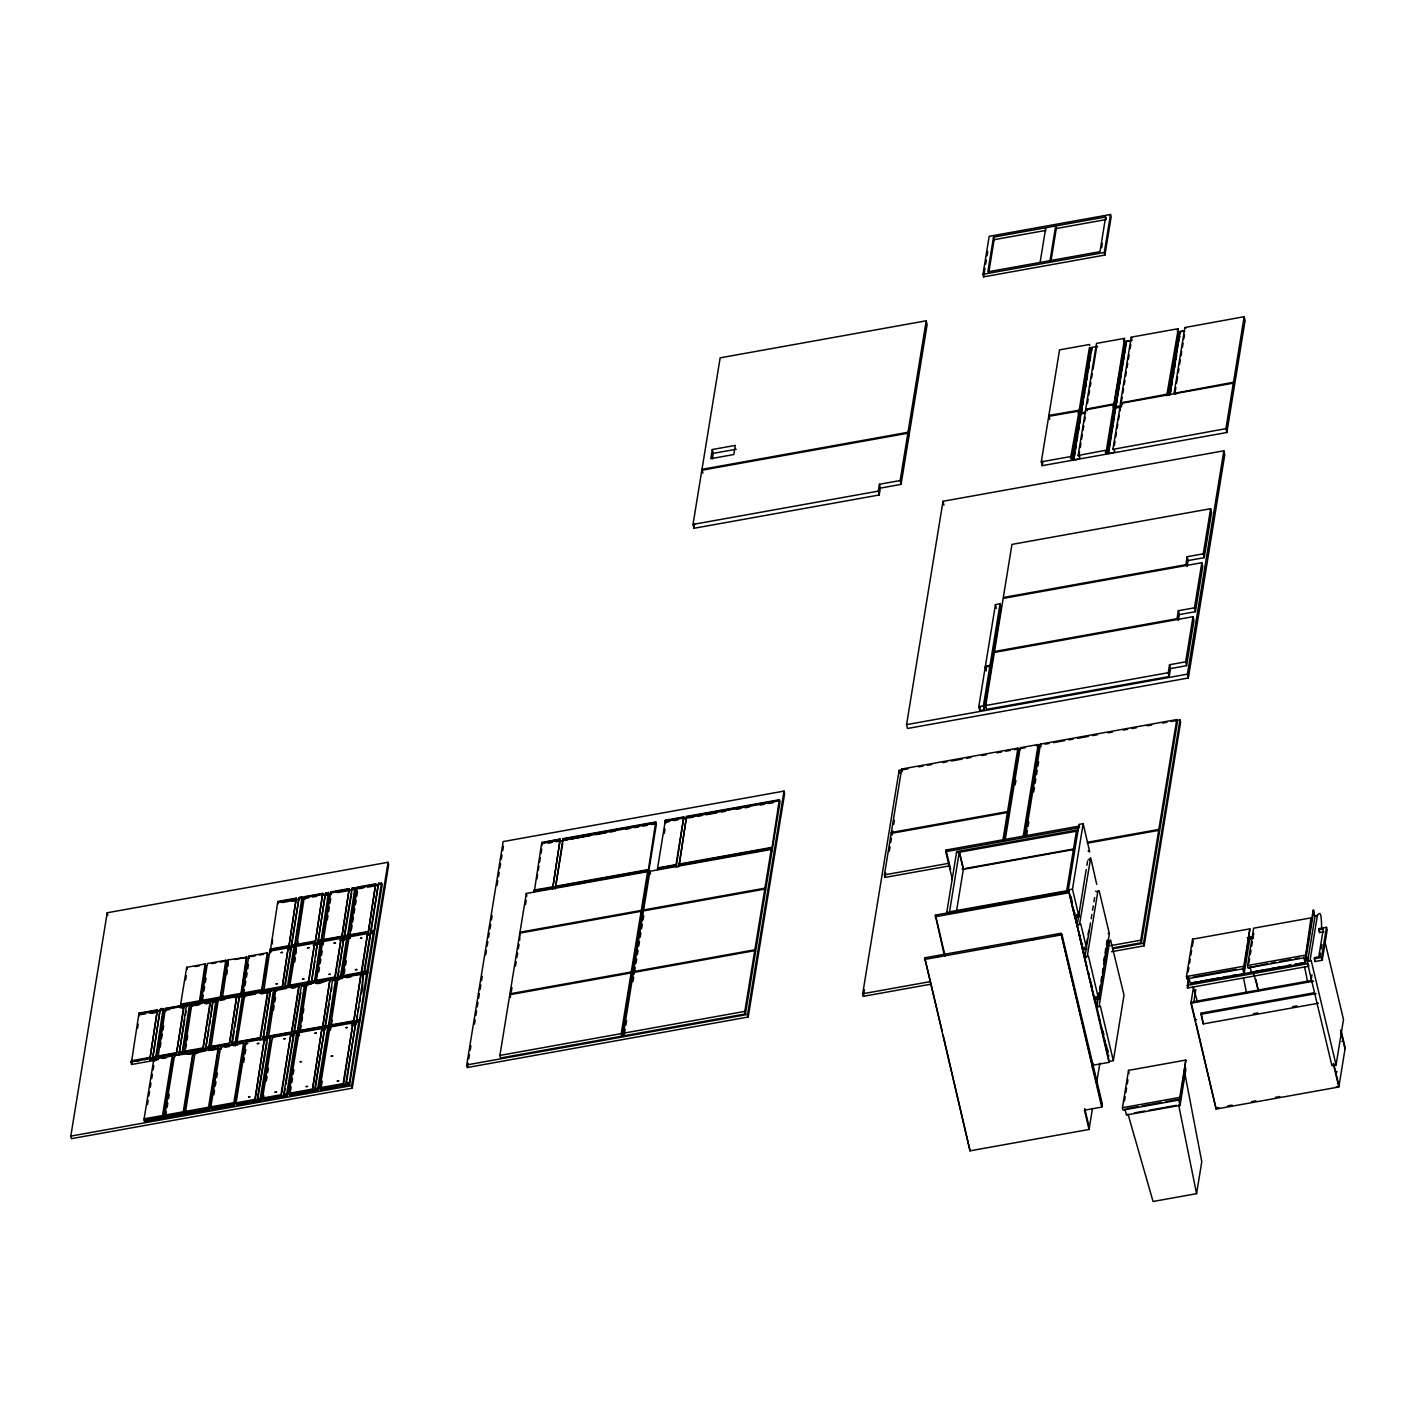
<?xml version="1.0" encoding="UTF-8"?>
<svg xmlns="http://www.w3.org/2000/svg" width="1416" height="1416" viewBox="0 0 1416 1416"><rect width="100%" height="100%" fill="white"/><g stroke="black" fill="none" stroke-linecap="round" stroke-linejoin="round"><path stroke-width="1.5" d="M70.8 1136.11L107.227 912.754L388.072 862.273L388.674 864.84L352.265 1088.178L71.419 1138.676L70.8 1136.11L351.646 1085.612L388.072 862.273M160.167 1009.307C160.698 1013.396 159.034 1006.971 163.159 1008.776L163.76 1011.343L155.813 1060.142L131.635 1064.478L131.033 1061.912L149.53 1058.053L149.742 1059.894L152.521 1059.38L152.291 1057.557L155.282 1057.026L155.601 1058.301L152.609 1058.832M131.122 1061.363L131.423 1062.655L138.803 1014.228L157.229 1010.918L149.937 1058.779L157.406 1009.82L138.98 1013.13L139.104 1015.502L138.803 1014.228M131.635 1064.478L132.325 1060.23M137.529 1028.423L138.219 1024.175M149.53 1058.053L131.033 1061.912M157.406 1009.82L157.618 1011.643L149.423 1013.113M152.521 1059.38L152.291 1057.557M162.982 1009.873L155.689 1057.752L152.698 1058.283L159.99 1010.422L162.982 1009.873L163.282 1011.166L163.159 1008.776M152.698 1058.283L159.99 1010.422M144.096 1118.835L153.813 1059.239L172.221 1055.929L172.929 1057.947L163.035 1118.64L144.609 1121.95L144.096 1118.835L162.504 1115.525L172.221 1055.929M158.291 1059.239L154.114 1060.531L153.813 1059.239M147.441 1104.604L148.149 1100.267M148.857 1095.931L149.565 1091.594M150.273 1087.258L150.981 1082.939M151.689 1078.603L152.397 1074.266M153.105 1069.93L153.795 1065.593M155.813 1060.142L155.282 1057.026M158.114 1059.717L157.583 1056.601L176.009 1053.292L176.221 1055.132L178.982 1054.637L178.77 1052.796L181.761 1052.265L182.062 1053.539L189.443 1005.112L186.452 1005.661L179.159 1053.539M157.99 1057.345L165.283 1009.466L183.691 1006.157L176.398 1054.035L168.221 1055.504M165.283 1009.466L165.583 1010.741L165.46 1008.369L242.579 994.51L243.18 997.076L235.233 1045.858C236.773 1042.052 230.366 1041.787 231.941 1045.114L229.162 1045.61L228.95 1043.769L210.542 1047.079L211.055 1050.194L211.745 1045.964M160.185 1046.99L160.875 1042.742M161.566 1038.512L162.256 1034.264M162.964 1030.016L163.654 1025.786M205.09 964.013L199.284 1002.723L180.876 1006.05L180.664 1004.21L186.682 967.323L205.09 964.013L205.798 966.031L199.603 1004.015M163.035 1118.64L162.504 1115.525M185.655 979.89L186.346 975.659M193.337 1052.938L183.744 1114.905L165.336 1118.215L164.805 1115.1L174.522 1055.522L193.337 1052.938L187.195 1054.035M165.336 1118.215L166.398 1111.719M167.106 1107.383L167.814 1103.046M168.522 1098.71L169.212 1094.373M176.009 1053.292L157.495 1057.15M176.398 1054.035L184.009 1007.431C183.974 1002.333 184.788 1009.732 179.991 1007.626M176.221 1055.132L170.168 1055.681M178.982 1054.637L178.77 1052.796M186.859 1006.387C184.381 1003.502 196.912 1007.431 200.329 1003.962M179.513 1051.415L184.7 1019.644M185.39 1015.414L186.08 1011.166M181.761 1052.265L178.681 1053.345M189.85 1005.856L189.638 1004.015L190.24 1006.581L182.629 1053.256M184.062 1051.84L202.399 1049.079L184.062 1051.84L184.363 1053.132L191.744 1004.705L210.17 1001.395L202.877 1049.274L198.789 1049.999M191.744 1004.705C192.541 1008.015 191.302 1000.121 192.541 1006.174M185.62 1048.601L186.31 1044.353M187.001 1040.105L187.691 1035.875M183.744 1114.905L183.23 1111.79L192.948 1052.212M201.904 1003.608L201.373 1000.493L207.391 963.588L225.817 960.278L226.507 962.296L220.666 998.174M202.594 999.377L203.284 995.165M203.957 990.935L204.647 986.722M205.338 982.492L206.028 978.279M218.666 1048.389L209.072 1110.356L186.045 1114.498L185.531 1111.383L195.249 1051.787L218.666 1048.389L210.294 1049.893M206.099 1050.637L195.55 1053.079L195.249 1051.787M202.877 1049.274L210.471 1002.67C211.32 997.625 209.32 1005.749 204.417 1003.236M208.754 1029.715L205.639 1048.778L212.931 1000.9L215.922 1000.351L208.541 1048.778L208.241 1047.504L205.249 1048.035L205.462 1049.875L202.789 1049.822M205.462 1049.875L205.249 1048.035M208.754 1050.619L216.719 1001.82C215.002 996.404 218.188 1003.767 213.32 1001.625L213.108 999.802M209.444 1025.485L210.134 1021.237M210.825 1017.007L212.931 1000.9M213.32 1001.625L210.648 1001.572M208.241 1047.504L205.161 1048.583M210.542 1047.079L210.842 1048.371L218.223 999.944L236.649 996.634L229.357 1044.512L236.649 996.634M218.223 999.944L218.524 1001.236L218.4 998.846M220.011 999.006L225.817 960.278M246.526 956.561L240.72 995.289L222.312 998.599L228.118 959.871L246.915 957.287L234.649 959.499M226.755 974.544L227.427 970.332M228.118 966.101L228.118 959.871M209.072 1110.356L208.541 1107.241L218.259 1047.645M210.86 1106.834L220.577 1047.238L243.587 1043.096L244.295 1045.114L234.401 1105.808L211.373 1109.949L210.86 1106.834L233.87 1102.692L243.587 1043.096M213.851 1094.78L214.559 1090.444M215.267 1086.107L215.975 1081.771M216.683 1077.434L217.374 1073.098M228.95 1043.769L210.453 1047.645M235.109 1043.468L232.118 1044.017L231.799 1042.725L239.41 996.138L242.401 995.607L235.021 1044.017L231.941 1045.114M239.499 995.59L239.8 996.864L239.499 995.59L242.579 994.51M232.118 1044.017L234.189 1031.308M234.879 1027.078L239.41 996.138M241.375 994.457L246.915 957.287M244.366 989.819L243.34 996.156L242.809 993.041L248.827 956.154L267.252 952.844L267.943 954.862L261.748 992.846M242.791 996.333L242.49 995.059M245.056 985.607L245.747 981.377M246.437 977.164L247.127 972.934M247.818 968.721L248.49 964.491M237.003 1042.335L260.031 1038.193L237.003 1042.335L237.322 1043.61M244.703 995.183L237.109 1041.787L260.119 1037.645L267.712 991.041L244.703 995.183C245.499 998.492 244.242 990.598 245.481 996.652M234.401 1105.808L233.87 1102.692M254.809 1100.798L264.403 1038.831L254.809 1100.798L236.384 1104.108L260.562 1099.772L257.57 1100.303L257.269 1099.028L267.164 1038.335L270.155 1037.786L270.668 1040.902L260.951 1100.497L236.791 1104.852L236.083 1102.834L245.977 1042.141L266.084 1038.441L273.483 990.014L270.474 990.545L263.004 1039.521L260.243 1040.017L260.031 1038.193M246.189 1043.964L245.977 1042.141M243.729 1062.283L244.419 1058.017M245.11 1053.77L245.8 1049.504M243.039 994.864L261.447 991.554L267.252 952.844M280.12 988.209L263.748 991.147L269.766 951.145L288.174 947.835L282.173 987.837L288.174 947.835M271.217 948.543L270.509 952.791L269.996 949.676L288.404 946.366L288.634 948.207L291.484 947.145M270.385 950.419L277.678 902.541L296.103 899.231L288.811 947.092L269.907 950.225M277.678 902.541L277.996 903.815L277.855 901.443L296.28 898.133L296.493 899.957L282.173 902.541M263.748 991.147L264.137 991.873M271.907 944.313L272.598 940.065M260.119 1037.645L260.42 1038.919L268.031 992.333C269.536 987.341 264.491 995.855 259.748 993.289M263.004 1039.521L262.792 1037.698L265.783 1037.149L266.084 1038.441M270.562 989.996L270.881 991.288L270.562 989.996L273.66 988.917L274.261 991.483L266.314 1040.264L265.783 1037.149M257.57 1100.303L267.022 1042.3M268.084 1036.742L291.112 1032.6L268.084 1036.742L268.403 1038.034M268.491 1037.468L275.784 989.607L298.794 985.465L291.501 1033.344L299.095 986.74C300.617 981.748 295.572 990.262 290.829 987.695M275.784 989.607C276.58 992.899 275.324 985.005 276.562 991.076M273.447 1010.157L274.138 1005.909M274.846 1001.678L275.536 997.43M260.951 1100.497L260.261 1098.48L270.155 1037.786M262.562 1098.073L272.456 1037.379L290.864 1034.069L281.271 1096.037L262.863 1099.347L287.041 1095.01L284.05 1095.542L283.731 1094.267L293.625 1033.574L296.617 1033.043L297.148 1036.158L287.43 1095.736L263.252 1100.09L262.562 1098.073L280.97 1094.763L290.864 1034.069M263.252 1100.09L263.96 1095.825M266.385 1080.939L267.075 1076.673M267.766 1072.425L268.456 1068.16M288.404 946.366L288.634 948.207M288.811 947.092L296.103 899.231M296.493 899.957L296.28 898.133M288.014 986.244L284.935 987.341L284.616 986.049L290.935 947.339L293.926 946.791L294.457 949.906L288.315 987.536L287.607 985.518L293.926 946.791M294.563 946.065L291.077 946.419L294.563 946.065L301.856 898.187L298.865 898.735L291.271 945.322L291.572 946.596L298.865 898.735M299.041 897.638L302.033 897.089L299.041 897.638L299.254 899.461L296.581 899.408M284.935 987.341L291.147 949.163L288.386 949.658M294.174 945.339L294.687 948.455L302.652 899.656L302.033 897.089M289.908 985.111L296.227 946.384L314.653 943.074L308.635 983.076L290.227 986.386L289.908 985.111L308.334 981.801L314.653 943.074M296.776 946.207L304.157 897.779L322.565 894.47L315.272 942.348L322.565 894.47M304.157 897.779L304.458 899.054L304.334 896.682L322.76 893.372L322.972 895.195L322.76 893.372M294.705 962.03L295.395 957.853M296.068 953.676L296.227 946.384M297.342 945.906L298.033 941.675M301.555 984.97L301.856 986.244L304.865 985.713L304.546 984.421L301.555 984.97L293.962 1031.556C295.856 1034.335 290.404 1035.839 291.112 1032.6M294.086 1033.946L293.873 1032.105L296.864 1031.574L297.165 1032.848L304.546 984.421M284.474 1092.869L285.165 1088.603M285.873 1084.355L293.855 1035.397L291.094 1035.91M300.829 992.598L294.262 1032.848L297.254 1032.299M243.127 994.315L304.723 983.323L304.953 985.164L302.05 985.147M287.43 1095.736L286.722 1093.718L296.617 1033.043M304.723 983.323L305.343 985.89L297.378 1034.689L296.864 1031.574M318.193 1088.869L315.113 1089.966L314.812 1088.674L324.707 1027.981L327.698 1027.45L328.229 1030.565L318.511 1090.161L289.731 1095.329L289.023 1093.311L298.935 1032.618L321.945 1028.476L312.352 1090.462L289.43 1094.037M299.165 1031.149L322.193 1027.025L299.165 1031.149L299.466 1032.441M299.555 1031.892L306.847 984.014L329.875 979.872L322.582 1027.75L329.875 979.872M306.847 984.014L307.166 985.306L307.024 982.916L361.133 973.199L361.346 975.022L361.133 973.199M289.731 1095.329L291.112 1086.815M291.82 1082.55L292.51 1078.302M293.201 1074.054L293.891 1069.788M300.387 1030.034L301.077 1025.786M301.767 1021.538L302.458 1017.308M303.148 1013.06L303.838 1008.812M314.794 942.153L296.386 945.463L314.794 942.153L315.095 943.445L317.857 942.95L325.344 893.974L328.335 893.425C331.503 893.938 321.131 892.239 328.424 892.876M315.095 943.445L314.883 941.605M314.901 961.128L311.396 982.58L317.414 942.578L320.405 942.029L320.919 945.145L314.936 981.872M317.857 942.95L317.644 941.109L320.636 940.578L320.954 941.852L328.335 893.425M315.573 956.95L317.414 942.578M318.051 941.852L325.344 893.974M314.476 981.5L320.405 942.029M313.113 945.145L321.166 943.693L320.636 940.578M321.166 943.693L329.114 894.894L328.512 892.328M316.387 980.35L322.706 941.622L341.114 938.312L335.114 978.314L316.688 981.624L316.387 980.35L334.813 977.04L341.114 938.312M323.468 943.268L322.936 940.153L341.362 936.843C340.654 940.082 346.106 938.578 344.212 935.799L351.805 889.213L354.796 888.664C357.983 889.177 347.593 887.478 354.885 888.115M323.344 940.897L330.636 893.018L349.044 889.708L341.752 937.587L349.044 889.708M330.636 893.018L330.937 894.293L330.813 891.921L349.221 888.611L349.433 890.434L337.167 892.646M318.795 971.907L319.485 967.73M320.158 963.553L320.848 959.375M321.521 955.198L322.211 951.003M327.273 919.94L327.963 915.692M328.654 911.462L329.344 907.213M330.034 902.966L330.724 898.735M312.352 1090.462L321.945 1028.476M330.264 980.615C332.158 976.898 319.697 985.377 315.626 983.235M332.636 979.376L332.937 980.668L335.928 980.12L335.627 978.845L332.636 979.376L325.043 1025.98C326.919 1028.742 321.485 1030.264 322.193 1027.025M325.167 1028.352L324.954 1026.529L327.946 1025.98L328.246 1027.273L335.627 978.845M315.113 1089.966L291.519 1093.665M315.556 1087.276L324.707 1027.981M329.149 1003.962L325.344 1027.255L328.335 1026.724M329.839 999.731L330.53 995.483M331.22 991.253L331.91 987.023M327.946 1025.98L328.459 1029.096L336.424 980.315L335.804 977.748L336.017 979.571L333.114 979.571M341.575 938.684L341.362 936.843M349.433 890.434L349.221 888.611M318.511 1090.161L317.804 1088.143L327.698 1027.45M340.955 976.739L337.875 977.819L337.574 976.544L343.876 937.817L346.867 937.286L347.398 940.401L341.327 977.642M344.336 938.188L344.123 936.348L347.115 935.817L347.416 937.091L354.796 888.664M337.875 977.819L338.99 971.004M339.663 966.827L343.876 937.817M344.513 937.091L351.77 892.611M355.204 889.407L349.54 889.885M320.104 1087.718L329.999 1027.043L353.026 1022.901L343.433 1084.868L320.405 1089.01L320.104 1087.718L343.132 1083.594L353.026 1022.901M330.76 1028.689L330.247 1025.573L353.257 1021.432L353.487 1023.272L356.336 1022.21M330.636 1026.299L337.928 978.421L360.956 974.297L353.664 1022.175L349.469 1022.918M337.928 978.421C338.725 981.731 337.486 973.836 338.725 979.89M320.405 1089.01L328.866 1086.957M349.593 1084.568L349.274 1083.293L346.194 1084.373L345.893 1083.098L355.788 1022.405L358.779 1021.856L359.31 1024.972L349.593 1084.568L320.812 1089.736L322.193 1081.222M331.45 1024.441L332.141 1020.193M341.256 978.013L340.566 975.996L346.867 937.286M339.575 940.383L347.628 938.932L347.115 935.817M347.628 938.932L355.593 890.133L354.974 887.567M342.867 975.589L349.186 936.861L367.594 933.551L361.593 973.553L343.168 976.863L342.867 975.589L361.275 972.279L367.594 933.551M350.637 934.277L349.947 938.525L349.416 935.41L367.824 932.1C367.133 935.321 372.567 933.817 370.691 931.038L378.284 884.451L381.276 883.92C384.444 884.416 374.072 882.717 381.364 883.372M349.416 935.41L349.717 936.684L357.098 888.257L375.523 884.947L368.231 932.825L375.523 884.947M357.098 888.257L357.416 889.549L357.274 887.159L375.7 883.85L375.913 885.69L367.735 887.159M344.247 973.429L344.92 969.234M345.61 965.057L346.283 960.88M351.327 930.029L352.018 925.781M352.708 921.55L353.398 917.303M354.089 913.055L354.779 908.824M355.469 904.576L356.159 900.328M356.85 896.098L357.54 891.85M353.487 1023.272L353.257 1021.432M353.664 1022.175L360.956 974.297M368.054 933.923L367.824 932.1M375.913 885.69L375.7 883.85M356.018 1020.936L359.027 1020.405L356.018 1020.936L356.248 1022.777M366.709 973.252L359.328 1021.679L356.425 1021.662L363.717 973.801L366.709 973.252C368.372 975.376 365.062 969.075 361.682 973.004M360.903 994.138C365.381 987.996 358.938 970.048 367.098 973.996M367.434 971.978L364.354 973.058L364.036 971.783L370.355 933.055L373.346 932.525L373.877 935.64L367.735 973.252L359.682 974.704M370.815 933.427L370.603 931.586L373.594 931.055L373.895 932.347L370.904 932.878M346.194 1084.373L343.522 1084.32M346.637 1081.7L355.788 1022.405M356.425 1021.662L357.452 1015.307M358.142 1011.077L358.832 1006.847M359.522 1002.617L360.213 998.368M364.354 973.058L370.231 936.985M370.992 932.33L378.284 884.451M349.186 1083.842L358.779 1021.856M367.735 973.252L367.027 971.234L373.346 932.525M373.594 931.055L374.107 934.171L382.072 885.389L381.453 882.823M373.895 932.347L381.276 883.92M466.749 1064.938L503.176 841.582L784.021 791.101L784.623 793.668L748.214 1017.007L467.369 1067.505L466.749 1064.938L747.595 1014.44L784.021 791.101M467.369 1067.505L468.059 1063.168M468.767 1058.814L469.475 1054.477M470.183 1050.141L470.891 1045.804M474.431 1024.122L475.139 1019.785M475.847 1015.449L476.555 1011.112M477.263 1006.776L477.971 1002.44M478.679 998.103L479.387 993.767M480.095 989.43L480.803 985.093M481.511 980.757L482.219 976.42M485.741 954.738L486.449 950.402M487.157 946.065L487.865 941.728M488.573 937.392L489.281 933.055M489.989 928.719L490.697 924.383M491.405 920.046L492.113 915.71M497.069 885.336L497.777 881M498.485 876.663L499.193 872.327M499.883 867.99L500.591 863.654M501.299 859.317L502.007 854.981M502.715 850.644L503.423 846.308M499.901 1055.416L509.795 994.722L631.111 972.916L631.713 975.482L621.819 1036.176L500.503 1057.982L499.901 1055.416L621.217 1033.609L631.111 972.916M510.556 996.368L509.937 993.802L519.831 933.109L641.147 911.302L641.767 913.869L631.872 974.562L631.253 971.995L641.147 911.302M526.31 893.478L519.991 932.206L641.306 910.4L647.625 871.672L526.31 893.478L526.911 896.045M511.265 992.032L511.973 987.695M515.495 966.031L516.203 961.694M516.911 957.358L517.619 953.021M518.327 948.685L519.035 944.348M519.743 940.012L519.831 933.109M525.513 904.647L526.203 900.346M533.903 890.682L552.24 887.92L533.903 890.682L534.221 891.974L541.602 843.547L560.01 840.237L552.718 888.115M541.992 844.272L541.779 842.449L560.187 839.139L560.4 840.962L556.311 841.706M536.859 878.947L537.549 874.716M538.239 870.468L538.93 866.22M539.62 861.99L540.31 857.742M541 853.494L541.691 849.264M552.24 887.92L552.541 889.213L560.01 840.237M560.187 839.139L541.691 842.998M560.4 840.962L655.537 823.068L655.856 824.342L655.732 821.97L562.949 838.644L563.161 840.467L567.48 839.688M555.09 886.876L555.302 888.717L555.09 886.876L647.855 870.203L648.156 871.495L655.537 823.068M562.736 843.139L555.479 887.62L562.771 839.741L563.072 841.015M563.161 840.467L562.949 838.644M693.008 524.433L701.84 470.236L907.868 433.207L908.789 437.066L901.072 484.378L880.345 488.113L879.23 494.98L693.911 528.292L693.008 524.433L878.309 491.122L879.442 484.254L900.151 480.537L907.868 433.207M702.902 473.174L701.982 469.333L720.16 357.841L926.206 320.795L927.108 324.653L908.93 436.146L908.01 432.287L926.206 320.795M693.911 528.292L694.619 523.955M712.319 449.527L710.814 458.678L733.842 454.536L735.329 445.385L712.319 449.527L713.221 453.368L712.337 458.873M655.732 821.97L656.334 824.537L648.386 873.318L647.855 870.203M623.518 1033.184L633.412 972.491L754.728 950.685L755.347 953.251L745.435 1013.945L624.12 1035.751L623.518 1033.184L744.834 1011.378L754.728 950.685M649.926 871.265L643.607 909.975L764.923 888.168L771.242 849.441L649.926 871.265L650.528 873.814M624.12 1035.751L625.182 1029.255M625.89 1024.918L626.598 1020.582M632.97 981.571L633.678 977.235M634.173 974.155L635.235 967.641M635.943 963.305L636.651 958.968M637.359 954.65L638.067 950.313M638.775 945.977L639.466 941.64M640.174 937.303L640.882 932.967M641.59 928.63L642.298 924.294M643.006 919.957L643.714 915.621M657.52 868.468L675.945 865.158L657.52 868.468L657.838 869.743M669.697 821.315L665.52 822.607L665.396 820.218L683.804 816.908L684.016 818.749L683.804 816.908M664.281 833.405L664.971 829.156M676.034 864.61L683.627 818.023L665.219 821.333L657.608 867.92L676.034 864.61C674.512 867.99 680.423 867.459 678.707 864.663L771.472 847.989L771.791 849.264L779.172 800.837L684.123 818.2M678.919 866.486L678.707 864.663M679.096 865.388L686.388 817.51M679.45 863.282L686.565 816.413L779.349 799.739L779.95 802.306L772.003 851.105L771.472 847.989M686.795 818.253L686.565 816.413M754.87 949.782L764.782 889.089L643.466 910.895L633.554 971.588L754.87 949.782L755.489 952.348L765.383 891.655L764.782 889.089M779.561 801.58L779.349 799.739M930.808 984.191L863.317 996.333L862.698 993.767L899.125 770.41L907.833 768.835M906.576 724.638L943.003 501.282L1223.849 450.801L1224.769 454.642L1188.343 677.999L907.497 728.479L906.576 724.638L1187.422 674.158L1223.849 450.801M863.317 996.333L864.362 989.819M949.605 865.831L885.018 877.424L884.416 874.876L891.177 833.405L1007.413 812.501L1008.033 815.067L1003.767 841.263M892.611 830.82L891.938 835.051L891.319 832.484L901.656 769.047L1017.909 748.144L1018.529 750.71L1008.174 814.147L1007.572 811.58L1017.909 748.144M982.987 274.297L989.182 236.313L1110.498 214.506L1111.118 217.073L1104.922 255.057L983.607 276.863L982.987 274.297L1104.303 252.491L1110.498 214.506M885.018 877.424L885.726 873.07M889.283 851.246L890.009 846.874M890.717 842.52L891.425 838.148M893.655 824.484L894.346 820.253M983.607 276.863L984.97 268.421M985.66 264.208L986.35 259.978M987.04 255.765L987.731 251.535M993.519 237.127L987.855 271.819L1099.966 251.676L1105.63 216.984L993.519 237.127L994.138 239.693L988.828 272.226M1092.479 1108.409L1089.046 1129.455L970.031 1150.836L924.719 957.818L1060.991 933.321L1102.002 1105.453M1040.123 262.42L1045.769 227.728M944.33 955.411L935.392 915.125L1068.903 891.124L1109.029 1062.336L1093.01 1065.221M945.729 851.689L945.994 850.043L1079.523 826.041L1079.257 827.687L945.729 851.689L952.384 879.584M1050.017 260.65L1055.681 225.958L1056.283 228.525L1050.973 261.04M978.792 706.761L985.253 667.113L989.855 666.299L990.775 670.14L984.315 709.77L979.713 710.602L978.792 706.761L983.394 705.929L989.855 666.299M986.315 670.051L985.394 666.21L995.448 604.597L1000.05 603.765L1000.97 607.623L991.271 667.095M979.713 710.602L980.385 706.425M956.49 852.751L959.34 851.689L949.446 912.382L946.773 912.329M990.917 669.219L990.014 665.378L1000.05 603.765M985.695 705.504L994.351 652.422L1193.015 616.703L1193.936 620.562L1186.573 665.679L1170.466 668.582L1169.156 676.547L986.616 709.363L985.695 705.504L1168.253 672.706L1169.545 664.741L1185.652 661.838L1193.015 616.703M956.349 912.152L963.429 868.805L959.34 851.689M1078.284 413.808L1080.55 413.95L1073.293 460.094L1042.211 465.669L1041.291 461.828L1048.725 416.339L1079.081 411.029L1078.355 412.268M1049.787 419.26L1048.867 415.419L1059.557 349.876L1089.488 344.495L1089.736 345.575M1042.211 465.669L1042.919 461.35M1002.793 840.874L1007.413 812.501M1005.112 840.361L1020.21 747.736L1038.176 744.515L1038.778 747.082L1024.388 835.387M1101.648 247.729L1102.356 243.393M1015.201 784.765L1015.909 780.464M1073.133 459.457L1070.549 458.519L1078.903 412.021M1079.045 411.1L1089.382 347.681M1071.983 459.651L1079.399 414.162M1078.249 412.658L1079.558 413.242L1090.249 347.699L1091.4 347.504L1080.868 413.684L1081.541 409.454M1073.647 457.917L1074.355 453.598M1076.479 440.588L1077.187 436.252M1077.877 431.933L1078.585 427.597M1079.293 423.26L1080.001 418.924M1082.231 405.224L1082.921 400.994M1083.612 396.763L1084.302 392.533M1084.992 388.303L1085.683 384.09M1086.727 377.736L1087.417 373.505M1088.108 369.275L1088.798 365.045M1089.47 360.832L1090.161 356.602M1090.851 352.372L1091.541 348.141M1112.764 407.047L1115.312 407.702L1108.055 453.846L1073.753 460.005L1081.01 413.879L1084.851 413.189M1085.612 412.835L1081.169 412.959L1091.86 347.416L1097.612 346.389M1074.107 457.846L1074.815 453.509M1075.523 449.173L1076.231 444.836M1076.939 440.518L1077.647 436.181M1078.337 431.845L1079.045 427.508M1079.753 423.172L1080.461 418.853M1081.328 413.596L1082.019 409.366M1082.691 405.135L1083.382 400.905M1084.072 396.692L1084.762 392.462M1085.453 388.232L1086.143 384.001M1086.833 379.771L1087.523 375.541M1088.214 371.311L1088.904 367.08M1089.948 360.744L1090.621 356.513M1091.311 352.283L1092.002 348.053M1073.593 459.368C1078.001 460.536 1082.656 457.173 1078.125 455.616L1085.647 409.861L1113.401 404.711L1113.666 405.772M1087.293 409.95L1085.7 409.206L1096.48 343.398L1124.693 338.336L1123.578 340.318M1078.85 456.2L1079.558 451.863M1080.266 447.527L1080.957 443.19M1081.665 438.871L1082.373 434.535M1083.081 430.199L1083.789 425.862M1084.497 421.526L1085.205 417.207M1087.453 403.436L1088.143 399.206M1088.833 394.993L1089.524 390.763M1090.214 386.533L1090.904 382.302M1091.577 378.072L1092.267 373.842M1092.957 369.611L1096.763 346.354M970.031 1150.836L943.162 1035.238M1023.078 837.121L1038.176 744.515M1025.379 836.714L1040.477 744.09L1176.749 719.594L1177.369 722.16L1159.456 832.006L1158.837 829.44L1176.749 719.594M1026.688 834.962L1027.397 830.661M1028.087 826.36L1028.795 822.041M1033.715 791.898L1034.406 787.579M1035.114 783.278L1035.822 778.977M1036.512 774.658L1037.22 770.357M1037.928 766.056L1038.636 761.737M1106.586 449.102L1113.312 407.95M1113.808 404.852L1124.499 339.327M1078.16 455.474L1105.985 450.2L1105.347 452.554L1106.746 453.403L1114.162 407.914M1113.702 406.958L1125.012 341.451L1126.304 341.893M1115.613 407.436L1126.162 341.256M1109.117 447.35L1109.825 443.013M1110.533 438.677L1111.224 434.34M1111.932 430.004L1112.64 425.685M1113.348 421.349L1114.056 417.012M1114.764 412.675L1115.312 407.702M1115.967 405.312L1116.994 398.976M1117.684 394.745L1118.375 390.515M1119.065 386.285L1119.755 382.055M1120.445 377.842L1121.136 373.612M1121.826 369.381L1122.516 365.151M1123.207 360.921L1123.897 356.69M1124.587 352.46L1125.277 348.23M1108.356 453.12C1112.746 454.288 1117.419 450.925 1112.888 449.368L1120.622 403.418L1233.336 383.152L1234.256 386.993L1226.84 432.5L1108.516 453.757L1115.773 407.631L1121.543 406.587M1120.339 406.587L1115.932 406.711L1126.623 341.168L1132.375 340.141M1122.587 404.392L1120.463 402.958L1131.242 337.15L1178.324 328.689L1177.386 330.14M1114.321 445.615L1115.012 441.279M1115.72 436.942L1116.428 432.623M1117.135 428.287L1117.843 423.95M1118.552 419.614L1119.26 415.277M1119.967 410.959L1120.676 406.622M1121.525 401.418L1122.215 397.188M1122.906 392.958L1123.596 388.727M1124.269 384.515L1124.959 380.284M1125.649 376.054L1126.34 371.824M1127.03 367.594L1127.72 363.363M1128.41 359.133L1129.101 354.903M1130.145 348.566L1130.835 344.336M1089.046 1129.455L1084.461 1110.215L1101.736 1107.1L1060.991 933.321M1068.089 890.522L1066.62 891.319L1076.514 830.643L1077.806 830.944M1076.585 914.453L1075.204 918.807L1068.337 889.938L1079.01 824.395L1083.169 823.652L1089.7 851.866L1088.108 850.963M1061.611 935.888L1061.876 934.241L1055.416 935.41M1075.895 918.683L1076.248 916.435L1079.098 916.984L1072.478 889.195L1083.169 823.652M1074.832 912.736L1074.638 913.833L1073.186 907.709M1096.727 884.363L1090.709 857.866L1079.576 924.046C1076.638 928.808 1074.868 916.736 1076.691 914.878M1077.948 917.196L1078.638 912.966M1077.275 924.453L1086.231 869.477M1086.922 865.264L1087.612 861.034M1166.713 395.684L1178.13 329.68M1168.306 395.241L1178.643 331.822L1179.953 332.247M1169.457 395.029L1179.793 331.609M1169.952 393.56L1170.643 389.329M1171.333 385.099L1172.023 380.886M1172.713 376.656L1173.404 372.426M1174.076 368.195L1174.767 363.965M1175.457 359.735L1176.147 355.505M1178.572 340.707L1179.263 336.477M1169.917 394.958L1180.254 331.521L1184.095 330.831M1170.412 393.489L1171.103 389.258M1171.793 385.028L1172.483 380.798M1173.174 376.567L1173.864 372.337M1174.537 368.107L1175.227 363.877M1175.917 359.646L1176.608 355.416M1179.032 340.619L1179.723 336.389M1081.771 942.79L1082.514 945.021M1096.143 996.563L1094.763 1000.917L1082.992 951.517L1083.683 947.286M1175.935 394.25L1174.094 393.329L1184.873 327.521L1244.168 316.688L1245.089 320.547L1234.398 386.09L1233.495 382.231L1244.168 316.688M1097.949 890.788L1087.258 956.331C1084.337 961.092 1082.567 949.021 1084.373 947.162M1175.156 391.772L1175.846 387.559M1176.537 383.329L1177.563 376.975M1178.254 372.744L1178.944 368.532M1179.634 364.301L1180.324 360.071M1181.015 355.841L1181.705 351.611M1182.395 347.38L1183.086 343.15M1183.776 338.92L1184.466 334.689M1086.674 943.144L1087.364 938.914M1088.054 934.684L1088.745 930.454M1084.957 956.738L1090.479 922.913M1091.17 918.683L1091.86 914.453M1092.55 910.222L1093.24 905.992M1093.931 901.78L1094.621 897.549M1089.116 974.562L1089.293 973.465M1095.559 1001.218L1109.188 1061.434L1113.33 1060.672L1100.285 1005.944C1096.94 1009.112 1094.002 1003.714 1096.25 996.988M1097.506 999.307L1098.533 992.97M1103.719 961.252L1104.392 957.021M1105.082 952.791L1105.772 948.561M1106.462 944.33L1107.153 940.1M1096.834 1006.564L1098.905 993.873M1099.595 989.642L1100.285 985.412M1100.975 981.2L1101.666 976.969M1102.356 972.739L1103.046 968.509M1103.737 964.278L1107.524 941.02L1109.224 941.799L1110.569 939.994L1124.021 995.147L1113.33 1060.672M1095.453 1000.793L1095.807 998.528L1098.639 999.377L1109.365 933.693L1099.099 890.575L1097.064 892.062L1095.648 891.195M1099.135 1006.157L1109.825 940.613M1092.373 1068.053L1093.081 1063.735M1096.692 1082.567L1099.86 1063.186M1201.83 562.701L1194.467 607.836L1178.36 610.721L1177.05 618.686L994.51 651.502L1003.165 598.419L1201.83 562.701L1202.75 566.559L1195.387 611.677L1179.263 614.579L1178.289 620.544M1210.627 508.698L1203.281 553.815L1187.157 556.718L1185.865 564.683L1003.307 597.499L1011.962 544.399L1210.627 508.698L1211.547 512.539L1204.184 557.674L1188.077 560.577L1187.104 566.542M1107.524 1049.999L1108.055 1053.115M1108.622 1056.442L1108.799 1055.345M1101.736 1107.1L1102.267 1103.807L1061.876 934.241M1109.029 1062.336L1109.294 1060.69M1113.312 947.817L1141.385 942.773L1140.783 940.206L1158.695 830.36L1087.435 843.175M1141.385 942.773L1159.297 832.927L1158.695 830.36M1226.84 432.5L1225.92 428.641L1233.336 383.152M1111.507 951.711L1144.163 945.835L1143.544 943.268L1179.97 719.93L1171.262 721.487M1144.163 945.835L1180.572 722.496L1179.97 719.93M1122.446 1107.719L1128.534 1070.372L1185.847 1060.071L1180.324 1099.772L1122.994 1110.073L1122.446 1107.719L1179.758 1097.418L1185.847 1060.071M1124.499 1100.905L1125.189 1096.674M1125.879 1092.462L1126.552 1088.231M1127.242 1084.019L1127.933 1079.788M1128.977 1073.47L1128.534 1070.372M1186.466 976.527L1192.555 939.18L1249.868 928.878L1244.345 968.579L1187.033 978.881L1186.466 976.527L1243.779 966.225L1249.868 928.878M1187.033 978.881L1188.98 977.819L1190.413 983.801L1244.044 974.155L1249.903 938.277L1248.947 934.277M1188.183 971.818L1188.874 967.588M1189.546 963.376L1190.237 959.145M1190.927 954.933L1191.617 950.702M1192.307 946.49L1192.998 942.26M1186.909 985.447L1308.225 963.641L1308.827 966.208L1187.511 988.014L1188.272 977.005M1187.511 988.014L1188.891 979.571M1341.164 1030.972L1345.2 1047.911L1338.828 1086.992L1216.132 1109.047L1190.909 1003.218L1193.564 986.917M1195.83 989.501L1193.759 1002.174L1191.086 1002.121L1195.777 1021.786M1124.959 1109.011L1126.393 1114.994L1180.024 1105.365L1185.882 1069.469L1184.927 1065.487M1318.385 1003.218L1203.281 1023.91L1200.998 1014.281L1201.193 1013.095L1314.119 992.793M1203.281 1023.91L1201.193 1013.095M1127.986 1114.038L1153.067 1201.494L1196.573 1193.67L1201.777 1161.74L1184.679 1072.549M1216.132 1109.047L1196.272 1023.892M1247.567 965.535L1253.656 928.188L1310.968 917.887L1305.446 957.588L1248.115 967.889L1247.567 965.535L1304.879 955.234M1248.115 967.889L1267.249 963.747M1248.93 962.933L1249.62 958.721M1250.31 954.49L1251.001 950.278M1251.691 946.047L1252.381 941.835M1253.054 937.604L1253.744 933.392M1305.446 957.588L1303.729 957.181L1305.145 963.181L1251.514 972.81L1250.08 966.827M1324.686 940.525L1343.501 1019.485L1336.085 1064.974L1331.943 1065.717L1305.747 955.818L1313.181 910.329C1316.508 928.17 1321.04 897.142 1321.641 927.728M1305.145 963.181L1306.189 956.844M1336.085 1064.974L1311.163 960.42L1307.995 961.553L1306.437 955.694L1313.871 910.205M1307.711 961.039L1315.145 915.55M1310.012 960.632L1317.446 915.125M1318.933 929.781L1319.128 928.577L1326.491 927.268L1327.164 930.047L1322.225 960.243L1314.862 961.57L1314.402 957.605L1318.774 956.809L1323.305 928.985L1318.933 929.781L1319.588 932.56L1323.978 931.763M1311.977 974.774L1310.933 981.111L1312.313 980.863M1314.862 961.57L1315.057 960.384M1319.588 932.56L1319.128 928.577M1319.783 957.464L1320.473 953.18M1321.181 948.897L1321.871 944.614M1322.225 960.243L1321.571 957.464L1326.491 927.268M1085.7 409.206L1114.003 403.879L1112.941 405.578M1120.463 402.958L1167.191 394.144L1167.598 395.17M1112.888 449.368L1225.92 428.641M1174.094 393.329L1233.495 382.231M1079.558 923.905L1080.727 923.834L1086.78 949.286L1083.948 948.72L1082.904 951.092L1076.001 919.108M1087.258 956.189L1088.426 956.119L1098.674 999.236M1109.365 933.693L1108.091 933.498M1078.302 411.56L1079.346 410.215L1048.867 415.419M1071.629 457.474L1071.381 456.448L1041.291 461.828M994.138 239.693L1045.875 230.401M1056.655 228.454L1106.232 219.551L1105.63 216.984M1131.03 341.044L1126.623 341.168M1184.714 331.397L1180.254 331.521M713.221 453.368L736.249 449.244M701.982 469.333L908.01 432.287M1079.558 413.242L1080.709 413.047M1081.169 412.959L1085.01 412.268M1114.321 406.994L1115.472 406.799M1115.932 406.711L1121.684 405.666M1120.233 407.489L1115.773 407.631M1106.746 453.403L1107.896 453.209M985.394 666.21L990.014 665.378M918.718 766.888L923.073 766.109M927.427 765.313L931.781 764.534M942.667 762.587L947.021 761.79M951.375 761.011L962.26 759.065M966.615 758.268L970.969 757.489M981.854 755.542L986.209 754.746M997.094 752.799L1001.448 752.02M1005.803 751.223L1010.157 750.445M1014.511 749.666L1025.396 747.701M1036.282 745.754L1040.636 744.975M1044.99 744.179L1049.345 743.4M1053.699 742.621L1064.584 740.656M1068.938 739.878L1073.293 739.099M1077.647 738.32L1088.532 736.355M1092.887 735.577L1097.241 734.798M1108.126 732.833L1112.48 732.054M1123.366 730.09L1127.72 729.311M1132.074 728.532L1136.428 727.753M1147.314 725.788L1151.668 725.01M1162.554 723.045L1166.908 722.266M562.86 839.192L655.643 822.519M665.308 820.784L683.716 817.457M686.477 816.961L779.26 800.288M548.134 843.175L552.222 842.432M571.798 838.927L591.215 835.422M595.534 834.661L606.313 832.714M610.632 831.935L614.951 831.157M625.73 829.227L630.049 828.449M634.368 827.67L638.687 826.891M642.988 826.13L647.307 825.351M651.625 824.572L655.944 823.793M673.786 820.59L677.892 819.846M688.937 817.864L693.256 817.085M697.575 816.306L701.894 815.545M706.212 814.766L716.992 812.819M721.31 812.041L725.629 811.28M736.409 809.332L740.727 808.554M745.046 807.775L749.347 807.014M760.144 805.067L764.463 804.288M768.764 803.509L773.083 802.748M277.766 901.992L296.192 898.682M304.245 897.231L322.671 893.921M330.724 892.469L349.132 889.16M357.186 887.708L375.612 884.398M323.06 894.646L325.733 894.7L325.521 892.876M376.001 885.142L378.674 885.177L378.461 883.354M304.546 898.505L308.653 897.779M312.741 897.036L316.83 896.31M359.54 888.629L363.629 887.885M292.315 901.249L296.404 900.505M325.096 895.62L329.114 894.894M533.991 890.133L552.417 886.823M555.178 886.327L647.944 869.654M678.795 864.114L771.561 847.441M555.001 887.425L647.767 870.751M678.618 865.211L771.384 848.538M534.31 891.425L538.399 890.682M542.487 889.956L546.576 889.213M557.639 887.23L561.957 886.451M566.276 885.673L570.577 884.894M574.896 884.133L585.693 882.186M589.994 881.407L594.313 880.628M605.11 878.699L609.411 877.92M613.73 877.141L624.527 875.212M628.828 874.433L633.147 873.654M637.466 872.875L648.245 870.946M659.962 868.84L664.069 868.096M668.157 867.353L676.335 865.884L683.627 818.023M685.574 864.238L696.353 862.291M700.672 861.512L711.469 859.583M715.77 858.804L720.089 858.025M730.886 856.078L735.187 855.317M739.506 854.538L743.825 853.76M754.604 851.812L758.923 851.051M763.242 850.273L767.56 849.494M891.319 832.484L1007.572 811.58M270.084 949.127L288.51 945.817M291.271 945.322L294.262 944.791M296.564 944.366L314.971 941.056M317.733 940.56L320.724 940.029M323.025 939.605L341.451 936.295M344.212 935.799L347.203 935.268M349.504 934.843L367.93 931.533M370.691 931.038L373.682 930.507M317.556 941.658L320.547 941.127M322.848 940.702L341.274 937.392M344.035 936.896L347.026 936.365M349.327 935.958L367.735 932.648M370.514 932.135L373.983 931.799M317.715 943.852L320.706 943.322M195.249 966.579L199.355 965.854M211.887 963.588L215.975 962.862M220.064 962.119L224.153 961.393M251.269 956.508L255.358 955.782M259.464 955.039L263.553 954.313M314.865 944.897L317.626 944.401M341.344 940.153L344.106 939.658M367.806 935.392L370.567 934.896M1077.222 829.971L956.667 851.635L946.596 913.426L1069.292 891.372M1076.426 831.192L959.252 852.237L963.34 869.353L1074.001 849.458M884.416 874.876L948.986 863.264M180.664 1004.21L199.072 1000.9M201.373 1000.493L219.799 997.183M222.1 996.758L240.508 993.448M242.809 993.041L261.234 989.731M263.447 989.855L281.855 986.545M284.616 986.049L287.607 985.518M311.095 981.306L314.087 980.757M337.574 976.544L340.566 975.996M364.036 971.783L367.027 971.234M1087.453 842.272L1158.837 829.44M201.585 1002.316L217.958 999.377M138.892 1013.679L157.318 1010.369M160.079 1009.873L163.07 1009.325M165.371 1008.918L183.779 1005.608M186.54 1005.112L189.532 1004.563M191.85 1004.156L210.258 1000.847M213.019 1000.351L216.011 999.802M218.312 999.395L236.826 995.537L237.038 997.377L239.888 996.315M244.791 994.634L267.801 990.492M275.872 989.058L298.882 984.917M304.635 983.872L301.732 983.872L301.962 985.695M306.936 983.465L329.963 979.323M335.716 978.297L332.813 978.279L333.026 980.12M338.017 977.872L361.045 973.748M363.806 973.252L366.797 972.703M157.707 1011.095L160.468 1010.599M184.186 1006.333L186.947 1005.838M266.155 991.519L270.969 990.74M298.67 985.678L312.777 983.147M329.185 980.191L339.256 978.385M141.246 1014.582L145.335 1013.856M165.672 1010.192L169.761 1009.466M220.666 1000.315L224.755 999.572M234.897 997.678L241.039 996.563L240.72 995.289M245.092 995.926L255.553 994.032M276.173 990.333L286.634 988.457M307.254 984.74L311.431 983.996M338.318 979.164L342.513 978.403M346.69 977.66L350.885 976.898M151.388 1013.29L157.53 1012.192M206.382 1003.413L210.471 1002.67M261.748 993.466L268.031 992.333M962.048 869.052L963.429 868.805M965.588 868.415L1074.089 848.91M1068.337 889.938L1072.478 889.195M949.534 911.833L1066.708 890.77M131.21 1060.814L149.618 1057.504M152.379 1057.009L155.371 1056.478M157.689 1056.053L176.097 1052.743M178.858 1052.247L181.85 1051.716M184.151 1051.292L202.577 1047.982M205.338 1047.486L208.329 1046.955M210.63 1046.53L229.038 1043.22M231.799 1042.725L234.791 1042.194M262.88 1037.149L265.872 1036.601M268.173 1036.193L291.2 1032.052M293.962 1031.556L296.953 1031.025M299.254 1030.6L322.282 1026.476M325.043 1025.98L328.034 1025.432M330.335 1025.025L353.345 1020.883M356.124 1020.387L359.115 1019.856M935.126 916.772L1068.638 892.788M152.202 1058.106L155.194 1057.575M231.622 1043.822L234.614 1043.291M262.703 1038.247L265.695 1037.698M293.785 1032.653L296.776 1032.122M324.866 1027.078L327.857 1026.529M330.158 1026.122L353.168 1021.98M509.937 993.802L631.253 971.995M135.6 1061.363L139.706 1060.619M143.795 1059.894L147.883 1059.15M160.026 1056.973L164.132 1056.23M184.452 1052.584L194.682 1050.743M215.02 1047.079L219.126 1046.353M223.215 1045.61L227.303 1044.884M239.499 1042.689L249.959 1040.813M254.154 1040.052L258.332 1039.309M266.19 1037.893L263.181 1038.424L270.474 990.545M270.58 1037.096L289.413 1033.715M301.661 1031.521L305.838 1030.76M310.033 1030.016L320.494 1028.122M332.725 1025.927L336.919 1025.184M341.097 1024.423L345.292 1023.68M162.398 1058.495L166.486 1057.77M225.144 1047.22L229.339 1046.477M233.516 1045.716L237.711 1044.955M188.611 1054.23L198.683 1052.424M212.294 1050.07L221.126 1048.389M243.694 1044.335L247.818 1043.592M264.615 1040.654L267.376 1040.158L267.164 1038.335M322.158 1030.317L324.919 1029.821M351.327 1024.989L356 1024.228M936.967 956.703L941.286 955.924M984.35 948.189L988.651 947.41M1008.033 943.923L1012.352 943.144M1031.733 939.675L1036.034 938.897M924.453 959.482L1060.726 934.985M164.805 1115.1L183.23 1111.79M185.531 1111.383L208.541 1107.241M236.083 1102.834L254.508 1099.524M257.269 1099.028L260.261 1098.48M283.731 1094.267L286.722 1093.718M289.023 1093.311L312.051 1089.169M314.812 1088.674L317.804 1088.143M345.893 1083.098L348.885 1082.55M1110.551 945.64L1140.783 940.206M144.397 1120.109L162.822 1116.799M165.123 1116.392L183.531 1113.082M185.832 1112.657L208.86 1108.533M211.161 1108.108L234.171 1103.984M333.061 1086.196L337.238 1085.453M144.308 1120.658L162.716 1117.348M165.035 1116.941L183.443 1113.631M185.744 1113.206L208.772 1109.082M211.072 1108.657L234.083 1104.533M862.698 993.767L930.188 981.624M1113.064 948.755L1143.544 943.268M1247.248 937.728L1251.585 936.95M1249.178 938.985L1253.479 938.206M1193.281 977.04L1236.186 969.323M1244.469 967.836L1242.629 968.172L1244.044 974.155M1271.533 962.968L1275.834 962.207M1280.117 961.429L1290.843 959.499M1295.144 958.738L1299.428 957.959M1314.207 958.791L1321.571 957.464M1192.024 982.846L1196.237 982.085M1200.467 981.323L1219.459 977.907M1223.672 977.146L1227.902 976.403M1232.115 975.642L1236.327 974.881M1255.231 971.482L1282.666 966.544M1286.879 965.8L1291.109 965.039L1271.55 968.633M1295.321 964.278L1303.764 962.756M1191.776 982.97L1267.232 969.411M1295.268 964.367L1303.888 962.827M1193.847 1001.625L1311.021 980.562M1190.909 1003.218L1313.605 981.164M1200.998 1014.281L1316.101 993.59M1195.086 1019.768L1196.467 1019.52M1253.426 1013.732L1257.78 1012.953M1292.525 1006.705L1296.861 1005.926M1127.101 1108.622L1137.827 1106.693M1142.128 1105.931L1161.439 1102.462M1165.722 1101.683L1178.59 1099.365L1180.024 1105.365M1134.322 1112.905L1144.871 1111.011M1149.102 1110.25L1176.537 1105.312M1216.309 1107.949L1217.689 1107.701M1227.743 1105.896L1232.097 1105.117M1251.62 1101.613L1255.957 1100.834M1275.48 1097.312L1279.834 1096.533M1217.601 1108.25L1218.981 1108.002M1336.155 1086.939L1337.536 1086.692M1185.812 328.335L1184.785 327.786M1178.643 331.822L1177.333 331.22M1132.163 337.981L1131.154 337.415M1125.012 341.451L1123.596 340.601M1086.869 410.746L1085.559 410.268M1088.249 859.423L1089.647 859.689L1090.249 858.361M1336.863 1071.416L1337.023 1071.877M1253.709 973.942L1258.488 990.598M1193.21 987.005L1197.387 1001.59M1313.181 910.329L1314.172 914.559M1340.51 1030.087L1345.023 1049.008M1333.66 1063.451L1339.005 1085.895M1333.27 1063.717L1338.828 1086.992M1203.281 553.815L1204.184 557.674M1187.157 556.718L1188.077 560.577M1194.467 607.836L1195.387 611.677M1104.303 252.491L1104.922 255.057M1178.36 610.721L1179.263 614.579M1185.652 661.838L1186.573 665.679M1187.422 674.158L1188.343 677.999M1243.779 966.225L1244.345 968.579M1169.545 664.741L1170.466 668.582M1168.253 672.706L1169.156 676.547M1192.555 939.18L1193.122 941.534M1179.758 1097.418L1180.324 1099.772M1040.477 744.09L1041.079 746.657M1070.938 896.399L1072.39 902.523M1102.922 1030.671L1103.967 1035.043M1106.356 1045.061L1107.825 1051.238M1078.939 931.834L1082.337 946.118M1090.09 978.668L1092.055 986.899M1104.215 1037.946L1106.179 1046.176M1071.47 901.868L1074.532 914.736M1075.558 919.037L1077.594 927.622M1078.62 931.905L1081.682 944.791M1082.709 949.092L1087.311 968.402M1091.4 985.571L1094.48 998.457M1098.568 1015.626L1100.09 1022.051M1101.117 1026.352L1103.17 1034.937M1104.197 1039.238L1107.259 1052.106M995.448 604.597L996.368 608.438M985.253 667.113L986.173 670.972M943.003 501.282L943.923 505.123M1084.745 1108.551L1089.329 1127.809M983.394 705.929L984.315 709.77M900.151 480.537L901.072 484.378M879.442 484.254L880.345 488.113M878.309 491.122L879.23 494.98M945.994 850.043L950.596 869.353M901.656 769.047L902.275 771.614M935.392 915.125L945.109 955.906M899.125 770.41L899.726 772.977M924.719 957.818L942.136 1030.937M771.242 849.441L771.844 852.007L765.543 890.735L764.923 888.168M747.595 1014.44L748.214 1017.007M744.834 1011.378L745.435 1013.945M665.396 820.218L665.998 822.785M675.857 865.707L676.158 866.981M647.625 871.672L648.227 874.238L641.908 912.948L641.306 910.4M621.217 1033.609L621.819 1036.176M541.779 842.449L542.381 845.016M509.795 994.722L510.397 997.289M370.355 933.055L370.656 934.348M351.982 888.115L352.212 889.938M351.805 889.213L352.106 890.487M366.886 972.155L367.505 974.721L359.54 1023.52L358.921 1020.954M361.275 972.279L361.593 973.553M349.186 936.861L349.486 938.153M330.813 891.921L331.415 894.487M334.813 977.04L335.114 978.314M322.706 941.622L323.22 944.737M351.646 1085.612L352.265 1088.178M304.334 896.682L304.953 899.249M301.944 897.638L302.157 899.479L301.856 898.187M329.999 1027.043L330.53 1030.158M343.132 1083.594L343.433 1084.868M322.105 1027.573L322.406 1028.848M308.334 981.801L308.635 983.076M307.024 982.916L307.644 985.483M291.183 945.87L291.395 947.693M290.935 947.339L291.236 948.614M320.512 1088.462L320.812 1089.736M298.935 1032.618L299.449 1035.733M293.625 1033.574L293.944 1034.848M291.023 1033.149L291.324 1034.441M269.766 951.145L270.067 952.419M273.571 989.465L273.784 991.288L273.483 990.014M272.456 1037.379L272.757 1038.671M249.535 958.172L248.827 956.154M280.97 1094.763L281.271 1096.037M234.702 1042.742L235.021 1044.017M231.711 1043.273L232.029 1044.565M221.268 1049.256L220.577 1047.238M187.372 969.341L186.682 967.323M202.488 1048.53L202.7 1050.371M186.452 1005.661L186.77 1006.935M195.638 1052.531L195.939 1053.805M165.46 1008.369L166.061 1010.935M174.522 1055.522L174.841 1056.796M157.583 1056.601L157.902 1057.894M154.202 1059.965L154.503 1061.257M138.98 1013.13L139.6 1015.697M107.227 912.754L107.828 915.32M1304.632 967.093L1307.694 982.244M1243.531 978.067L1246.593 993.218M1178.643 1104.94L1196.573 1193.67M1256.027 979.571L1258.063 990.191M1342.085 1041.486L1341.855 1041.38M248.667 1096.993L250.03 1096.727L248.703 1096.904M275.129 1092.232L276.509 1091.966L275.129 1092.232M300.21 1061.823L301.573 1061.558L300.245 1061.752M306.21 1086.638L307.573 1086.373L306.263 1086.568M331.273 1056.23L332.654 1055.964L331.273 1056.23M337.291 1081.063L338.654 1080.797L337.291 1081.063M281.147 952.596L282.51 952.384L281.147 952.596M307.626 947.853L308.989 947.623L307.626 947.853M334.087 943.091L335.468 942.861L334.087 943.091M360.567 938.33L361.93 938.1L360.637 938.242M257.376 1043.592L258.739 1043.397L257.376 1043.592M283.855 1038.831L285.218 1038.636L283.926 1038.742M314.936 1033.237L316.281 1033.043L314.936 1033.237M346.017 1027.662L347.363 1027.467L346.017 1027.662M276.049 983.961L277.377 983.748L276.138 983.89M302.528 979.199L303.856 978.987L302.528 979.199M329.008 974.438L330.335 974.226L329.096 974.367M355.469 969.695L356.814 969.535L355.469 969.695"/></g></svg>
